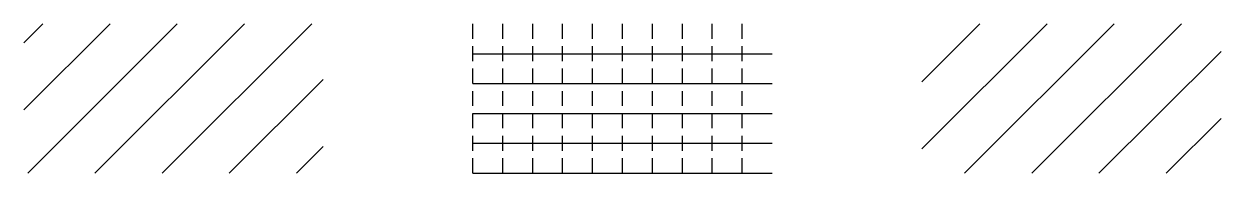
# Model space of a CAD drawing. Header units: metres. Extents: x 0 to 80, y 0 to 10.
import ezdxf

# ---------------------------------------------------------------- set-up
doc = ezdxf.new("R2010")
doc.units = ezdxf.units.M

msp = doc.modelspace()

# ---------------------------------------------------------------- hatches: boundary and pattern name
at = {"layer": 'TARAMA'}
h = msp.add_hatch(dxfattribs=at)
h.set_pattern_fill('ANSI31', color=256, style=0)
h.set_pattern_definition([(45, (0.5, 0.25), (-2.24506, 2.24506), [])])
h.paths.add_polyline_path([(0, 0), (20, 0), (20, 10), (0, 10)])
h = msp.add_hatch(dxfattribs=at)
h.set_pattern_fill('OZEL', color=256, style=0, pattern_type=2)
h.set_pattern_definition([(0, (0, 0), (0, 2), []), (90, (0, 0), (-2, 0), [1, -0.5])])
h.paths.add_polyline_path([(30, 0), (50, 0), (50, 10), (30, 10)])
h = msp.add_hatch(dxfattribs=at)
h.set_pattern_fill('ANSI37', color=256, style=0)
h.set_pattern_definition([(45, (0, 0), (-2.24506, 2.24506), [])])
h.paths.add_polyline_path([(60, 0), (80, 0), (80, 10), (60, 10)])

doc.saveas('drawing.dxf')
